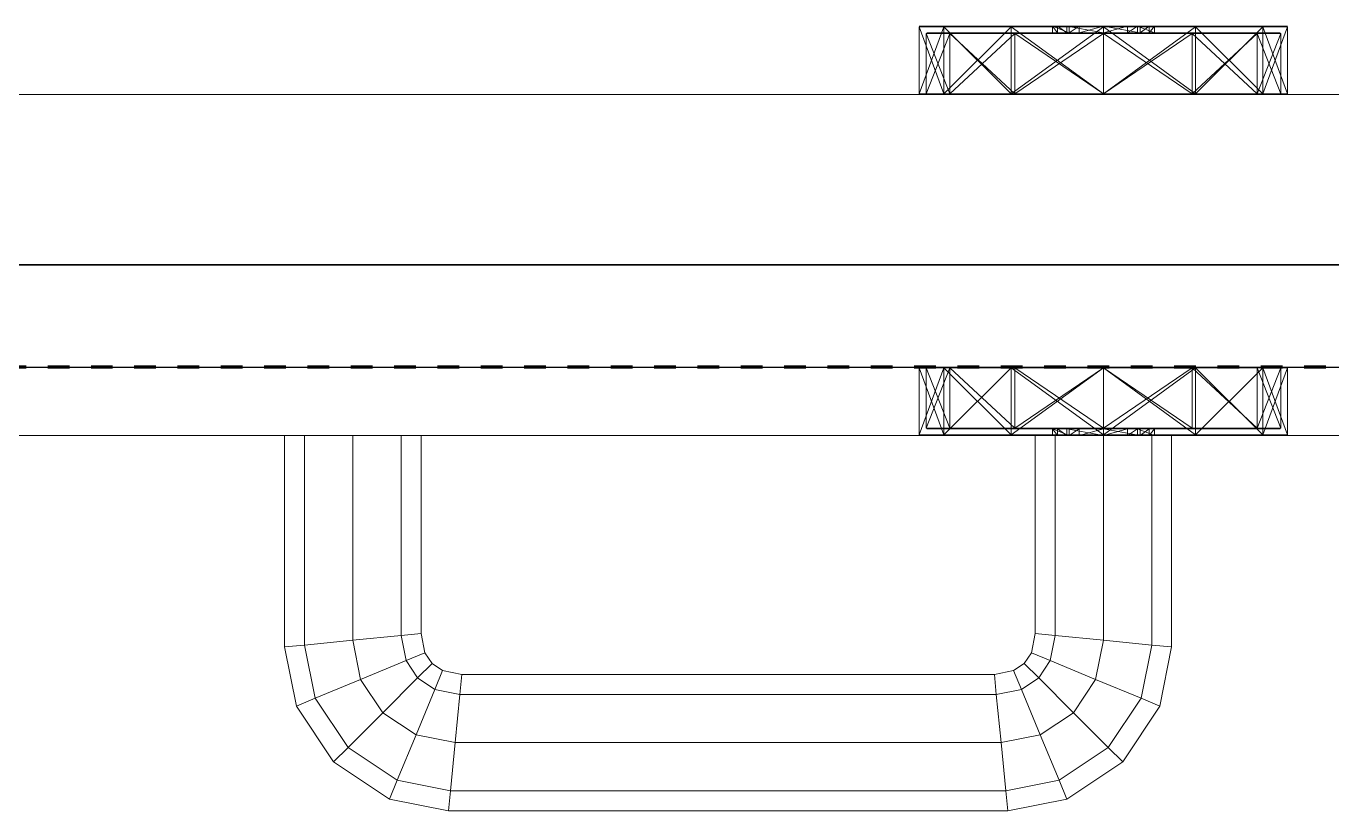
# Model space of a CAD drawing. Header units: millimetres. Extents: x -5300 to 98858, y -5196 to 93886.
# Drawn here: x 4250.1 to 4441.5, y 82420 to 82535 of the extents above; entities that cross this region are included whole.
import ezdxf

# ---------------------------------------------------------------- set-up
doc = ezdxf.new("R2010")
doc.units = ezdxf.units.MM
doc.linetypes.add('Штрих', pattern=[6.35, 3.175, -3.175])
doc.linetypes.add('Штрих_2_', pattern=[6.35, 3.175, -3.175])
for name, color, linetype, lineweight, true_color in [('_Разделитель помещений_', 4, 'Штрих', 70, 0x00ffff), ('Двери', 7, 'Continuous', 18, 0x7f7f7f), ('Стены', 7, 'Continuous', 18, 0x7f7f7f), ('Стены разрез', 7, 'Continuous', 50, 0x7f7f7f)]:
    doc.layers.add(name, color=color, linetype=linetype, lineweight=lineweight, true_color=true_color)

# ---------------------------------------------------------------- blocks, each defined once
blk = doc.blocks.new('СТВ_Перегородка_Кирпич 131732 - СТВ_Перегородка_Кирпич 131732-245685-Подвал')
at = {"layer": 'Стены', "color": 254, "true_color": 0xd4d4d4}
for p, q in [((3470, 82500), (4970, 82500)), ((4970, 82500), (3470, 82500)), ((4970, 82485), (3470, 82485))]:
    blk.add_line(p, q, dxfattribs=at)
at = {"layer": 'Стены разрез', "color": 254, "lineweight": 25, "true_color": 0xd4d4d4}
for p, q in [((150, 82500), (5340, 82500)), ((5355, 82500), (170, 82500)), ((170, 82485), (5355, 82485))]:
    blk.add_line(p, q, dxfattribs=at)
blk = doc.blocks.new('Дп-7 131786 - Дп-7-245723-Подвал')
at = {"layer": 'Двери', "color": 254, "true_color": 0xd4d4d4}
for p, q in [((4384.62, 82535), (4381, 82535)), ((4381, 82535), (4384.62, 82535)), ((4381, 82535), (4394.5, 82535)), ((4384.62, 82534.9), (4381, 82534.9)), ((4381, 82534.9), (4384.62, 82534.9)), ((4381, 82525.1), (4381, 82534.9)), ((4384.62, 82534.9), (4381, 82525.1)), ((4381, 82534.9), (4384.62, 82525.1)), ((4384.62, 82534.9), (4381, 82534.9)), ((4381, 82534.9), (4384.62, 82534.9)), ((4381, 82534.9), (4381, 82525.1)), ((4384.62, 82525.1), (4381, 82534.9)), ((4381, 82525.1), (4384.62, 82534.9)), ((4384.7, 82535), (4381.1, 82535)), ((4381.1, 82535), (4384.7, 82535)), ((4403, 82535), (4381.1, 82535)), ((4403, 82535), (4381.1, 82535)), ((4403, 82535), (4381.1, 82535)), ((4394.5, 82535), (4384.62, 82535)), ((4384.62, 82535), (4394.5, 82535)), ((4384.62, 82535), (4394.5, 82535)), ((4394.5, 82534.9), (4384.62, 82534.9)), ((4394.5, 82534.9), (4384.62, 82534.9)), ((4384.62, 82525.1), (4384.62, 82534.9)), ((4394.5, 82525.1), (4384.62, 82534.9)), ((4394.5, 82534.9), (4384.62, 82525.1)), ((4384.62, 82525.1), (4384.62, 82534.9)), ((4394.5, 82534.9), (4384.62, 82534.9)), ((4394.5, 82534.9), (4384.62, 82534.9)), ((4394.5, 82525.1), (4384.62, 82534.9)), ((4394.5, 82534.9), (4384.62, 82525.1)), ((4384.62, 82534.9), (4384.62, 82525.1)), ((4384.62, 82534.9), (4384.62, 82525.1)), ((4384.7, 82535), (4394.55, 82535)), ((4394.55, 82535), (4384.7, 82535)), ((4400.53, 82535), (4384.7, 82535)), ((4403, 82535), (4384.7, 82535)), ((4384.7, 82535), (4401.28, 82535)), ((4403, 82535), (4384.7, 82535)), ((4403, 82535), (4384.7, 82535)), ((4408, 82535), (4394.5, 82535)), ((4408, 82535), (4394.5, 82535)), ((4421.5, 82535), (4394.5, 82535)), ((4421.5, 82535), (4394.5, 82535)), ((4421.5, 82535), (4394.5, 82535)), ((4394.5, 82535), (4394.5, 82535)), ((4394.5, 82534.9), (4408, 82534.9)), ((4394.5, 82534.9), (4408, 82534.9)), ((4394.5, 82525.1), (4394.5, 82534.9)), ((4394.5, 82525.1), (4408, 82534.9)), ((4408, 82525.1), (4394.5, 82534.9)), ((4394.5, 82525.1), (4394.5, 82534.9)), ((4408, 82534.9), (4394.5, 82534.9)), ((4408, 82534.9), (4394.5, 82534.9)), ((4408, 82525.1), (4394.5, 82534.9)), ((4394.5, 82534.9), (4394.5, 82525.1)), ((4408, 82525.1), (4394.5, 82534.9)), ((4394.5, 82534.9), (4394.5, 82525.1)), ((4394.55, 82535), (4408, 82535)), ((4394.55, 82535), (4408, 82535)), ((4394.55, 82535), (4401.28, 82535)), ((4394.55, 82535), (4402.62, 82535)), ((4403, 82535), (4394.55, 82535)), ((4403, 82535), (4394.55, 82535)), ((4404.46, 82535), (4394.55, 82535)), ((4400.53, 82535), (4403, 82535)), ((4400.53, 82535), (4401.28, 82535)), ((4400.53, 82535), (4400.53, 82534)), ((4400.53, 82535), (4403, 82535)), ((4400.53, 82535), (4403, 82534)), ((4400.53, 82535), (4401.28, 82534)), ((4401.28, 82535), (4402.62, 82535)), ((4401.28, 82535), (4402.62, 82534)), ((4401.28, 82535), (4401.28, 82534)), ((4402.62, 82535), (4408, 82535)), ((4402.62, 82535), (4408, 82535)), ((4402.62, 82535), (4402.62, 82534)), ((4402.62, 82535), (4408, 82534)), ((4403, 82535), (4403, 82534)), ((4403, 82534), (4403, 82535)), ((4403, 82535), (4404.46, 82535)), ((4403, 82535), (4403, 82535)), ((4403, 82535), (4403, 82534)), ((4403, 82535), (4403, 82534)), ((4403, 82535), (4403, 82534)), ((4403, 82535), (4403, 82535)), ((4403, 82534), (4403, 82535)), ((4403, 82534), (4403, 82535)), ((4403, 82534), (4403, 82535)), ((4403, 82534), (4403, 82535)), ((4403, 82534), (4403, 82535)), ((4403, 82534), (4403, 82535)), ((4403, 82534), (4404.46, 82535)), ((4403, 82535), (4403, 82535)), ((4403, 82535), (4403, 82535)), ((4403, 82535), (4403, 82535)), ((4404.46, 82535), (4408, 82535)), ((4404.46, 82534), (4404.46, 82535)), ((4404.46, 82534), (4408, 82535)), ((4404.46, 82535), (4408, 82535)), ((4408, 82535), (4421.45, 82535)), ((4408, 82535), (4421.45, 82535)), ((4408, 82535), (4413.38, 82535)), ((4408, 82535), (4411.54, 82535)), ((4408, 82535), (4408, 82535)), ((4408, 82535), (4413.38, 82535)), ((4408, 82535), (4408, 82534)), ((4408, 82535), (4413.38, 82534)), ((4408, 82534), (4408, 82535)), ((4408, 82534), (4411.54, 82535)), ((4408, 82535), (4408, 82535)), ((4408, 82535), (4411.54, 82535)), ((4408, 82535), (4421.5, 82535)), ((4421.5, 82535), (4408, 82535)), ((4408, 82534.9), (4421.5, 82534.9)), ((4408, 82534.9), (4421.5, 82534.9)), ((4408, 82525.1), (4408, 82534.9)), ((4408, 82525.1), (4421.5, 82534.9)), ((4408, 82525.1), (4408, 82534.9)), ((4408, 82534.9), (4421.5, 82525.1)), ((4421.5, 82534.9), (4408, 82534.9)), ((4421.5, 82534.9), (4408, 82534.9)), ((4408, 82534.9), (4408, 82525.1)), ((4408, 82534.9), (4421.5, 82525.1)), ((4421.5, 82525.1), (4408, 82534.9)), ((4408, 82534.9), (4408, 82525.1)), ((4411.54, 82535), (4413, 82535)), ((4411.54, 82534), (4411.54, 82535)), ((4411.54, 82534), (4413, 82535)), ((4411.54, 82535), (4421.45, 82535)), ((4413, 82534), (4413, 82535)), ((4415.47, 82535), (4413, 82535)), ((4413, 82535), (4413, 82534)), ((4413, 82534), (4413, 82535)), ((4413, 82534), (4413, 82535)), ((4413, 82535), (4413, 82535)), ((4413, 82535), (4421.45, 82535)), ((4413, 82535), (4421.45, 82535)), ((4413, 82535), (4413, 82534)), ((4413, 82535), (4413, 82535)), ((4413, 82535), (4431.3, 82535)), ((4415.47, 82535), (4413, 82535)), ((4431.3, 82535), (4413, 82535)), ((4413, 82535), (4413, 82535)), ((4413, 82535), (4413, 82534)), ((4413, 82535), (4413, 82535)), ((4413, 82535), (4413, 82534)), ((4413, 82535), (4434.9, 82535)), ((4413, 82535), (4415.47, 82534)), ((4413, 82534), (4413, 82535)), ((4413, 82535), (4413, 82535)), ((4413, 82535), (4413, 82534)), ((4413, 82535), (4413, 82534)), ((4413, 82535), (4434.9, 82535)), ((4413, 82535), (4413, 82534)), ((4413, 82535), (4431.3, 82535)), ((4413, 82535), (4434.9, 82535)), ((4413.38, 82535), (4414.72, 82535)), ((4413.38, 82535), (4421.45, 82535)), ((4413.38, 82535), (4413.38, 82534)), ((4414.72, 82535), (4413.38, 82534)), ((4414.72, 82535), (4415.47, 82535)), ((4421.45, 82535), (4414.72, 82535)), ((4414.72, 82535), (4431.3, 82535)), ((4414.72, 82535), (4414.72, 82534)), ((4415.47, 82535), (4414.72, 82534)), ((4415.47, 82535), (4415.47, 82534)), ((4415.47, 82535), (4431.3, 82535)), ((4421.45, 82535), (4431.3, 82535)), ((4421.45, 82535), (4431.3, 82535)), ((4421.5, 82535), (4431.38, 82535)), ((4431.38, 82535), (4421.5, 82535)), ((4421.5, 82535), (4435, 82535)), ((4421.5, 82535), (4431.38, 82535)), ((4421.5, 82535), (4421.5, 82535)), ((4421.5, 82534.9), (4431.38, 82534.9)), ((4421.5, 82534.9), (4431.38, 82534.9)), ((4421.5, 82525.1), (4421.5, 82534.9)), ((4421.5, 82534.9), (4431.38, 82525.1)), ((4421.5, 82525.1), (4421.5, 82534.9)), ((4421.5, 82525.1), (4431.38, 82534.9)), ((4421.5, 82534.9), (4431.38, 82534.9)), ((4431.38, 82534.9), (4421.5, 82534.9)), ((4421.5, 82534.9), (4421.5, 82525.1)), ((4421.5, 82534.9), (4431.38, 82525.1)), ((4431.38, 82534.9), (4421.5, 82525.1)), ((4421.5, 82534.9), (4421.5, 82525.1)), ((4431.3, 82535), (4434.9, 82535)), ((4431.3, 82535), (4434.9, 82535)), ((4431.38, 82535), (4435, 82535)), ((4435, 82535), (4431.38, 82535)), ((4431.38, 82534.9), (4435, 82534.9)), ((4431.38, 82534.9), (4435, 82534.9)), ((4431.38, 82525.1), (4431.38, 82534.9)), ((4431.38, 82525.1), (4435, 82534.9)), ((4431.38, 82525.1), (4431.38, 82534.9)), ((4431.38, 82534.9), (4435, 82525.1)), ((4431.38, 82534.9), (4435, 82534.9)), ((4435, 82534.9), (4431.38, 82534.9)), ((4431.38, 82534.9), (4431.38, 82525.1)), ((4431.38, 82525.1), (4435, 82534.9)), ((4435, 82525.1), (4431.38, 82534.9)), ((4431.38, 82534.9), (4431.38, 82525.1)), ((4435, 82525.1), (4435, 82534.9)), ((4435, 82534.9), (4435, 82525.1)), ((4385.48, 82533.9), (4382, 82533.9)), ((4382, 82533.9), (4385.48, 82533.9)), ((4382, 82533.9), (4382, 82525.1)), ((4385.48, 82533.9), (4382, 82525.1)), ((4382, 82533.9), (4385.48, 82525.1)), ((4385.57, 82534), (4382.1, 82534)), ((4382.1, 82534), (4385.57, 82534)), ((4403, 82534), (4382.1, 82534)), ((4403, 82534), (4382.1, 82534)), ((4403, 82534), (4382.1, 82534)), ((4385.48, 82533.9), (4395, 82533.9)), ((4385.48, 82533.9), (4395, 82533.9)), ((4385.48, 82533.9), (4385.48, 82525.1)), ((4395, 82533.9), (4385.48, 82525.1)), ((4385.48, 82533.9), (4385.48, 82525.1)), ((4385.48, 82533.9), (4395, 82525.1)), ((4395.05, 82534), (4385.57, 82534)), ((4385.57, 82534), (4395.05, 82534)), ((4400.53, 82534), (4385.57, 82534)), ((4403, 82534), (4385.57, 82534)), ((4403, 82534), (4385.57, 82534)), ((4403, 82534), (4385.57, 82534)), ((4401.28, 82534), (4385.57, 82534)), ((4395, 82533.9), (4408, 82533.9)), ((4395, 82533.9), (4408, 82533.9)), ((4395, 82533.9), (4395, 82525.1)), ((4395, 82533.9), (4408, 82525.1)), ((4395, 82533.9), (4395, 82525.1)), ((4395, 82525.1), (4408, 82533.9)), ((4395.05, 82534), (4408, 82534)), ((4395.05, 82534), (4408, 82534)), ((4403, 82534), (4395.05, 82534)), ((4403, 82534), (4395.05, 82534)), ((4402.62, 82534), (4395.05, 82534)), ((4401.28, 82534), (4395.05, 82534)), ((4395.05, 82534), (4404.46, 82534)), ((4400.53, 82534), (4403, 82534)), ((4400.53, 82534), (4401.28, 82534)), ((4400.53, 82534), (4403, 82534)), ((4402.62, 82534), (4401.28, 82534)), ((4402.62, 82534), (4408, 82534)), ((4402.62, 82534), (4408, 82534)), ((4403, 82534), (4404.46, 82534)), ((4403, 82534), (4403, 82534)), ((4403, 82534), (4403, 82534)), ((4403, 82534), (4403, 82534)), ((4403, 82534), (4403, 82534)), ((4403, 82534), (4403, 82534)), ((4408, 82534), (4404.46, 82534)), ((4408, 82534), (4404.46, 82534)), ((4408, 82534), (4420.95, 82534)), ((4408, 82534), (4420.95, 82534)), ((4408, 82534), (4411.54, 82534)), ((4408, 82534), (4413.38, 82534)), ((4408, 82534), (4408, 82534)), ((4408, 82534), (4411.54, 82534)), ((4408, 82534), (4408, 82534)), ((4408, 82534), (4413.38, 82534)), ((4408, 82533.9), (4421, 82533.9)), ((4408, 82533.9), (4421, 82533.9)), ((4408, 82533.9), (4408, 82525.1)), ((4408, 82525.1), (4421, 82533.9)), ((4408, 82533.9), (4408, 82525.1)), ((4408, 82533.9), (4421, 82525.1)), ((4413, 82534), (4411.54, 82534)), ((4420.95, 82534), (4411.54, 82534)), ((4415.47, 82534), (4413, 82534)), ((4420.95, 82534), (4413, 82534)), ((4420.95, 82534), (4413, 82534)), ((4413, 82534), (4413, 82534)), ((4413, 82534), (4430.43, 82534)), ((4413, 82534), (4413, 82534)), ((4415.47, 82534), (4413, 82534)), ((4430.43, 82534), (4413, 82534)), ((4413, 82534), (4413, 82534)), ((4413, 82534), (4433.9, 82534)), ((4413, 82534), (4413, 82534)), ((4413, 82534), (4413, 82534)), ((4413, 82534), (4433.9, 82534)), ((4413, 82534), (4430.43, 82534)), ((4413, 82534), (4433.9, 82534)), ((4413.38, 82534), (4414.72, 82534)), ((4413.38, 82534), (4420.95, 82534)), ((4415.47, 82534), (4414.72, 82534)), ((4414.72, 82534), (4420.95, 82534)), ((4414.72, 82534), (4430.43, 82534)), ((4415.47, 82534), (4430.43, 82534)), ((4420.95, 82534), (4430.43, 82534)), ((4420.95, 82534), (4430.43, 82534)), ((4421, 82533.9), (4430.52, 82533.9)), ((4421, 82533.9), (4430.52, 82533.9)), ((4421, 82533.9), (4421, 82525.1)), ((4421, 82533.9), (4430.52, 82525.1)), ((4421, 82533.9), (4421, 82525.1)), ((4421, 82525.1), (4430.52, 82533.9)), ((4430.43, 82534), (4433.9, 82534)), ((4430.43, 82534), (4433.9, 82534)), ((4430.52, 82533.9), (4434, 82533.9)), ((4430.52, 82533.9), (4434, 82533.9)), ((4430.52, 82533.9), (4430.52, 82525.1)), ((4430.52, 82533.9), (4434, 82525.1)), ((4430.52, 82533.9), (4430.52, 82525.1)), ((4430.52, 82525.1), (4434, 82533.9)), ((4434, 82533.9), (4434, 82525.1)), ((3558, 82525), (4882, 82525)), ((4882, 82525), (3558, 82525)), ((3558, 82525), (4458, 82525)), ((3558, 82525), (4458, 82525)), ((4458, 82525), (3558, 82525)), ((4458, 82525), (3558, 82525)), ((3570, 82525), (4870, 82525)), ((4870, 82525), (3570, 82525)), ((4384.62, 82525.1), (4381, 82525.1)), ((4381, 82525.1), (4384.62, 82525.1)), ((4384.62, 82525.1), (4381, 82525.1)), ((4381, 82525.1), (4384.62, 82525.1)), ((4384.62, 82525), (4381, 82525)), ((4381, 82525), (4384.62, 82525)), ((4394.5, 82525), (4381, 82525)), ((4384.7, 82525), (4381.1, 82525)), ((4381.1, 82525), (4384.7, 82525)), ((4385.4, 82525), (4381.1, 82525)), ((4381.9, 82525), (4381.1, 82525)), ((4381.1, 82525), (4385.4, 82525)), ((4385.4, 82525), (4381.9, 82525)), ((4381.9, 82525), (4385.4, 82525)), ((4385.48, 82525.1), (4382, 82525.1)), ((4382, 82525.1), (4385.48, 82525.1)), ((4384.62, 82525.1), (4394.5, 82525.1)), ((4394.5, 82525.1), (4384.62, 82525.1)), ((4394.5, 82525.1), (4384.62, 82525.1)), ((4394.5, 82525.1), (4384.62, 82525.1)), ((4394.5, 82525), (4384.62, 82525)), ((4384.62, 82525), (4394.5, 82525)), ((4394.5, 82525), (4384.62, 82525)), ((4394.55, 82525), (4384.7, 82525)), ((4384.7, 82525), (4394.55, 82525)), ((4385.4, 82525), (4384.7, 82525)), ((4394.95, 82525), (4384.7, 82525)), ((4385.4, 82525), (4384.7, 82525)), ((4384.7, 82525), (4394.95, 82525)), ((4385.4, 82525), (4394.95, 82525)), ((4385.4, 82525), (4394.95, 82525)), ((4395, 82525.1), (4385.48, 82525.1)), ((4385.48, 82525.1), (4395, 82525.1)), ((4394.5, 82525.1), (4408, 82525.1)), ((4408, 82525.1), (4394.5, 82525.1)), ((4408, 82525.1), (4394.5, 82525.1)), ((4408, 82525.1), (4394.5, 82525.1)), ((4408, 82525), (4394.5, 82525)), ((4394.5, 82525), (4408, 82525)), ((4394.5, 82525), (4394.5, 82525)), ((4394.5, 82525), (4421.5, 82525)), ((4394.5, 82525), (4421.5, 82525)), ((4394.5, 82525), (4421.5, 82525)), ((4394.55, 82525), (4408, 82525)), ((4394.55, 82525), (4408, 82525)), ((4394.95, 82525), (4394.55, 82525)), ((4394.95, 82525), (4394.55, 82525)), ((4394.95, 82525), (4408, 82525)), ((4394.95, 82525), (4408, 82525)), ((4394.95, 82525), (4408, 82525)), ((4394.95, 82525), (4408, 82525)), ((4395, 82525.1), (4408, 82525.1)), ((4395, 82525.1), (4408, 82525.1)), ((4408, 82525.1), (4421.5, 82525.1)), ((4408, 82525.1), (4421, 82525.1)), ((4408, 82525.1), (4421.5, 82525.1)), ((4408, 82525.1), (4421, 82525.1)), ((4408, 82525.1), (4421.5, 82525.1)), ((4421.5, 82525.1), (4408, 82525.1)), ((4408, 82525), (4421.05, 82525)), ((4408, 82525), (4421.45, 82525)), ((4408, 82525), (4421.05, 82525)), ((4408, 82525), (4421.45, 82525)), ((4408, 82525), (4408, 82525)), ((4408, 82525), (4421.05, 82525)), ((4408, 82525), (4408, 82525)), ((4408, 82525), (4421.05, 82525)), ((4408, 82525), (4421.5, 82525)), ((4408, 82525), (4421.5, 82525)), ((4421, 82525.1), (4430.52, 82525.1)), ((4421, 82525.1), (4430.52, 82525.1)), ((4421.05, 82525), (4430.6, 82525)), ((4421.05, 82525), (4430.6, 82525)), ((4421.05, 82525), (4421.45, 82525)), ((4421.05, 82525), (4431.3, 82525)), ((4421.05, 82525), (4421.45, 82525)), ((4421.45, 82525), (4431.3, 82525)), ((4421.45, 82525), (4431.3, 82525)), ((4421.45, 82525), (4430.6, 82525)), ((4421.5, 82525.1), (4431.38, 82525.1)), ((4421.5, 82525.1), (4431.38, 82525.1)), ((4421.5, 82525.1), (4431.38, 82525.1)), ((4431.38, 82525.1), (4421.5, 82525.1)), ((4421.5, 82525), (4431.38, 82525)), ((4431.38, 82525), (4421.5, 82525)), ((4421.5, 82525), (4421.5, 82525)), ((4431.38, 82525), (4421.5, 82525)), ((4435, 82525), (4421.5, 82525)), ((4430.52, 82525.1), (4434, 82525.1)), ((4430.52, 82525.1), (4434, 82525.1)), ((4430.6, 82525), (4434.1, 82525)), ((4430.6, 82525), (4434.1, 82525)), ((4430.6, 82525), (4431.3, 82525)), ((4430.6, 82525), (4434.9, 82525)), ((4430.6, 82525), (4431.3, 82525)), ((4430.6, 82525), (4434.9, 82525)), ((4431.3, 82525), (4434.9, 82525)), ((4431.3, 82525), (4434.9, 82525)), ((4431.38, 82525.1), (4435, 82525.1)), ((4431.38, 82525.1), (4435, 82525.1)), ((4431.38, 82525.1), (4435, 82525.1)), ((4435, 82525.1), (4431.38, 82525.1)), ((4431.38, 82525), (4435, 82525)), ((4435, 82525), (4431.38, 82525)), ((4434.1, 82525), (4434.9, 82525)), ((3460, 82485), (4980, 82485)), ((4980, 82485), (3460, 82485)), ((4970, 82485), (3470, 82485)), ((3470, 82485), (4970, 82485)), ((3558, 82485), (4882, 82485)), ((4882, 82485), (3558, 82485)), ((4458, 82485), (3558, 82485)), ((3558, 82485), (4458, 82485)), ((4458, 82485), (3558, 82485)), ((3558, 82485), (4458, 82485)), ((3560, 82485), (4880, 82485)), ((4880, 82485), (3560, 82485)), ((4384.62, 82485), (4381, 82485)), ((4381, 82485), (4384.62, 82485)), ((4381, 82485), (4394.5, 82485)), ((4384.62, 82484.9), (4381, 82484.9)), ((4381, 82484.9), (4384.62, 82484.9)), ((4381, 82484.9), (4381, 82475.1)), ((4384.62, 82484.9), (4381, 82475.1)), ((4381, 82484.9), (4384.62, 82475.1)), ((4384.62, 82484.9), (4381, 82484.9)), ((4381, 82484.9), (4384.62, 82484.9)), ((4381, 82484.9), (4381, 82475.1)), ((4384.62, 82484.9), (4381, 82475.1)), ((4381, 82484.9), (4384.62, 82475.1)), ((4384.7, 82485), (4381.1, 82485)), ((4381.1, 82485), (4384.7, 82485)), ((4385.4, 82485), (4381.1, 82485)), ((4381.9, 82485), (4381.1, 82485)), ((4381.1, 82485), (4385.4, 82485)), ((4385.4, 82485), (4381.9, 82485)), ((4381.9, 82485), (4385.4, 82485)), ((4385.48, 82484.9), (4382, 82484.9)), ((4382, 82484.9), (4385.48, 82484.9)), ((4382, 82476.1), (4382, 82484.9)), ((4385.48, 82476.1), (4382, 82484.9)), ((4382, 82476.1), (4385.48, 82484.9)), ((4394.5, 82485), (4384.62, 82485)), ((4384.62, 82485), (4394.5, 82485)), ((4384.62, 82485), (4394.5, 82485)), ((4384.62, 82484.9), (4394.5, 82484.9)), ((4384.62, 82484.9), (4394.5, 82484.9)), ((4384.62, 82484.9), (4384.62, 82475.1)), ((4384.62, 82475.1), (4394.5, 82484.9)), ((4384.62, 82484.9), (4384.62, 82475.1)), ((4384.62, 82484.9), (4394.5, 82475.1)), ((4394.5, 82484.9), (4384.62, 82484.9)), ((4384.62, 82484.9), (4394.5, 82484.9)), ((4394.5, 82484.9), (4384.62, 82475.1)), ((4384.62, 82484.9), (4384.62, 82475.1)), ((4384.62, 82484.9), (4384.62, 82475.1)), ((4384.62, 82484.9), (4394.5, 82475.1)), ((4384.7, 82485), (4394.55, 82485)), ((4384.7, 82485), (4394.55, 82485)), ((4385.4, 82485), (4384.7, 82485)), ((4384.7, 82485), (4394.95, 82485)), ((4385.4, 82485), (4384.7, 82485)), ((4384.7, 82485), (4394.95, 82485)), ((4385.4, 82485), (4394.95, 82485)), ((4385.4, 82485), (4394.95, 82485)), ((4385.48, 82484.9), (4395, 82484.9)), ((4395, 82484.9), (4385.48, 82484.9)), ((4385.48, 82476.1), (4385.48, 82484.9)), ((4385.48, 82484.9), (4395, 82476.1)), ((4395, 82476.1), (4385.48, 82484.9)), ((4385.48, 82484.9), (4385.48, 82476.1)), ((4408, 82485), (4394.5, 82485)), ((4408, 82485), (4394.5, 82485)), ((4421.5, 82485), (4394.5, 82485)), ((4421.5, 82485), (4394.5, 82485)), ((4421.5, 82485), (4394.5, 82485)), ((4394.5, 82485), (4394.5, 82485)), ((4394.5, 82484.9), (4408, 82484.9)), ((4394.5, 82484.9), (4408, 82484.9)), ((4394.5, 82475.1), (4394.5, 82484.9)), ((4394.5, 82475.1), (4408, 82484.9)), ((4394.5, 82484.9), (4394.5, 82475.1)), ((4394.5, 82484.9), (4408, 82475.1)), ((4408, 82484.9), (4394.5, 82484.9)), ((4394.5, 82484.9), (4408, 82484.9)), ((4408, 82484.9), (4394.5, 82475.1)), ((4394.5, 82484.9), (4394.5, 82475.1)), ((4394.5, 82484.9), (4394.5, 82475.1)), ((4394.5, 82484.9), (4408, 82475.1)), ((4394.55, 82485), (4408, 82485)), ((4394.55, 82485), (4408, 82485)), ((4394.55, 82485), (4394.95, 82485)), ((4394.95, 82485), (4394.55, 82485)), ((4394.95, 82485), (4408, 82485)), ((4394.95, 82485), (4408, 82485)), ((4394.95, 82485), (4408, 82485)), ((4394.95, 82485), (4408, 82485)), ((4395, 82484.9), (4408, 82484.9)), ((4408, 82484.9), (4395, 82484.9)), ((4395, 82484.9), (4395, 82476.1)), ((4395, 82484.9), (4408, 82476.1)), ((4408, 82484.9), (4395, 82476.1)), ((4395, 82484.9), (4395, 82476.1)), ((4408, 82485), (4421.45, 82485)), ((4408, 82485), (4421.05, 82485)), ((4408, 82485), (4421.05, 82485)), ((4408, 82485), (4421.45, 82485)), ((4408, 82485), (4408, 82485)), ((4408, 82485), (4421.05, 82485)), ((4408, 82485), (4408, 82485)), ((4408, 82485), (4421.05, 82485)), ((4408, 82485), (4421.5, 82485)), ((4421.5, 82485), (4408, 82485)), ((4408, 82484.9), (4421, 82484.9)), ((4408, 82484.9), (4421.5, 82484.9)), ((4408, 82484.9), (4421, 82484.9)), ((4408, 82484.9), (4421.5, 82484.9)), ((4408, 82484.9), (4408, 82476.1)), ((4408, 82484.9), (4421, 82476.1)), ((4408, 82484.9), (4408, 82475.1)), ((4408, 82484.9), (4421.5, 82475.1)), ((4408, 82476.1), (4408, 82484.9)), ((4408, 82476.1), (4421, 82484.9)), ((4408, 82475.1), (4408, 82484.9)), ((4408, 82475.1), (4421.5, 82484.9)), ((4421.5, 82484.9), (4408, 82484.9)), ((4408, 82484.9), (4421.5, 82484.9)), ((4421.5, 82484.9), (4408, 82475.1)), ((4408, 82484.9), (4408, 82475.1)), ((4408, 82484.9), (4408, 82475.1)), ((4408, 82484.9), (4421.5, 82475.1)), ((4421, 82484.9), (4430.52, 82484.9)), ((4421, 82484.9), (4430.52, 82484.9)), ((4421, 82484.9), (4421, 82476.1)), ((4421, 82484.9), (4430.52, 82476.1)), ((4421, 82476.1), (4421, 82484.9)), ((4421, 82484.9), (4430.52, 82476.1)), ((4421.05, 82485), (4430.6, 82485)), ((4421.05, 82485), (4430.6, 82485)), ((4421.45, 82485), (4421.05, 82485)), ((4421.05, 82485), (4431.3, 82485)), ((4421.05, 82485), (4421.45, 82485)), ((4421.45, 82485), (4431.3, 82485)), ((4421.45, 82485), (4431.3, 82485)), ((4421.45, 82485), (4430.6, 82485)), ((4421.5, 82485), (4431.38, 82485)), ((4431.38, 82485), (4421.5, 82485)), ((4421.5, 82485), (4435, 82485)), ((4421.5, 82485), (4431.38, 82485)), ((4421.5, 82485), (4421.5, 82485)), ((4421.5, 82484.9), (4431.38, 82484.9)), ((4421.5, 82484.9), (4431.38, 82484.9)), ((4421.5, 82484.9), (4421.5, 82475.1)), ((4421.5, 82484.9), (4431.38, 82475.1)), ((4421.5, 82475.1), (4421.5, 82484.9)), ((4421.5, 82475.1), (4431.38, 82484.9)), ((4421.5, 82484.9), (4431.38, 82484.9)), ((4421.5, 82484.9), (4431.38, 82484.9)), ((4421.5, 82475.1), (4421.5, 82484.9)), ((4421.5, 82475.1), (4431.38, 82484.9)), ((4421.5, 82484.9), (4421.5, 82475.1)), ((4421.5, 82484.9), (4431.38, 82475.1)), ((4430.52, 82484.9), (4434, 82484.9)), ((4430.52, 82484.9), (4434, 82484.9)), ((4430.52, 82484.9), (4430.52, 82476.1)), ((4430.52, 82484.9), (4434, 82476.1)), ((4430.52, 82476.1), (4430.52, 82484.9)), ((4430.52, 82476.1), (4434, 82484.9)), ((4430.6, 82485), (4434.1, 82485)), ((4430.6, 82485), (4434.1, 82485)), ((4431.3, 82485), (4430.6, 82485)), ((4430.6, 82485), (4434.9, 82485)), ((4430.6, 82485), (4431.3, 82485)), ((4430.6, 82485), (4434.9, 82485)), ((4431.3, 82485), (4434.9, 82485)), ((4431.3, 82485), (4434.9, 82485)), ((4431.38, 82485), (4435, 82485)), ((4435, 82485), (4431.38, 82485)), ((4431.38, 82484.9), (4435, 82484.9)), ((4431.38, 82484.9), (4435, 82484.9)), ((4431.38, 82484.9), (4431.38, 82475.1)), ((4431.38, 82484.9), (4435, 82475.1)), ((4431.38, 82475.1), (4431.38, 82484.9)), ((4431.38, 82475.1), (4435, 82484.9)), ((4431.38, 82484.9), (4435, 82484.9)), ((4435, 82484.9), (4431.38, 82484.9)), ((4431.38, 82475.1), (4431.38, 82484.9)), ((4431.38, 82475.1), (4435, 82484.9)), ((4435, 82475.1), (4431.38, 82484.9)), ((4431.38, 82484.9), (4431.38, 82475.1)), ((4434, 82484.9), (4434, 82476.1)), ((4434.9, 82485), (4434.1, 82485)), ((4435, 82484.9), (4435, 82475.1)), ((4435, 82475.1), (4435, 82484.9)), ((4980, 82475), (3460, 82475)), ((3460, 82475), (4980, 82475)), ((3560, 82475), (4880, 82475)), ((4880, 82475), (3560, 82475)), ((4288, 82444.02), (4288, 82475)), ((4288, 82475), (4290.93, 82475)), ((4290.93, 82475), (4288, 82475)), ((4288, 82475), (4288, 82444.02)), ((4288, 82475), (4290.93, 82475)), ((4290.93, 82475), (4288, 82475)), ((4290.93, 82475), (4290.93, 82444.3)), ((4290.93, 82444.3), (4290.93, 82475)), ((4290.93, 82475), (4298, 82475)), ((4298, 82475), (4290.93, 82475)), ((4290.93, 82444.3), (4290.93, 82475)), ((4290.93, 82475), (4298, 82475)), ((4298, 82475), (4290.93, 82475)), ((4290.93, 82475), (4290.93, 82444.3)), ((4298, 82475), (4305.07, 82475)), ((4305.07, 82475), (4298, 82475)), ((4298, 82475), (4298, 82445)), ((4298, 82445), (4298, 82475)), ((4305.07, 82475), (4298, 82475)), ((4298, 82475), (4298, 82445)), ((4298, 82445), (4298, 82475)), ((4298, 82475), (4305.07, 82475)), ((4305.07, 82475), (4308, 82475)), ((4308, 82475), (4305.07, 82475)), ((4305.07, 82445.7), (4305.07, 82475)), ((4308, 82475), (4305.07, 82475)), ((4305.07, 82475), (4305.07, 82445.7)), ((4305.07, 82445.7), (4305.07, 82475)), ((4305.07, 82475), (4308, 82475)), ((4305.07, 82475), (4305.07, 82445.7)), ((4308, 82445.98), (4308, 82475)), ((4308, 82475), (4308, 82445.98)), ((4384.62, 82475.1), (4381, 82475.1)), ((4381, 82475.1), (4384.62, 82475.1)), ((4384.62, 82475.1), (4381, 82475.1)), ((4381, 82475.1), (4384.62, 82475.1)), ((4384.62, 82475), (4381, 82475)), ((4381, 82475), (4384.62, 82475)), ((4394.5, 82475), (4381, 82475)), ((4384.7, 82475), (4381.1, 82475)), ((4381.1, 82475), (4384.7, 82475)), ((4403, 82475), (4381.1, 82475)), ((4403, 82475), (4381.1, 82475)), ((4403, 82475), (4381.1, 82475)), ((4385.48, 82476.1), (4382, 82476.1)), ((4382, 82476.1), (4385.48, 82476.1)), ((4385.57, 82476), (4382.1, 82476)), ((4382.1, 82476), (4385.57, 82476)), ((4403, 82476), (4382.1, 82476)), ((4403, 82476), (4382.1, 82476)), ((4403, 82476), (4382.1, 82476)), ((4384.62, 82475.1), (4394.5, 82475.1)), ((4384.62, 82475.1), (4394.5, 82475.1)), ((4394.5, 82475.1), (4384.62, 82475.1)), ((4384.62, 82475.1), (4394.5, 82475.1)), ((4394.5, 82475), (4384.62, 82475)), ((4384.62, 82475), (4394.5, 82475)), ((4394.5, 82475), (4384.62, 82475)), ((4394.55, 82475), (4384.7, 82475)), ((4384.7, 82475), (4394.55, 82475)), ((4400.53, 82475), (4384.7, 82475)), ((4403, 82475), (4384.7, 82475)), ((4403, 82475), (4384.7, 82475)), ((4403, 82475), (4384.7, 82475)), ((4401.28, 82475), (4384.7, 82475)), ((4385.48, 82476.1), (4395, 82476.1)), ((4395, 82476.1), (4385.48, 82476.1)), ((4385.57, 82476), (4395.05, 82476)), ((4395.05, 82476), (4385.57, 82476)), ((4400.53, 82476), (4385.57, 82476)), ((4403, 82476), (4385.57, 82476)), ((4385.57, 82476), (4401.28, 82476)), ((4403, 82476), (4385.57, 82476)), ((4403, 82476), (4385.57, 82476)), ((4394.5, 82475.1), (4408, 82475.1)), ((4394.5, 82475.1), (4408, 82475.1)), ((4408, 82475.1), (4394.5, 82475.1)), ((4394.5, 82475.1), (4408, 82475.1)), ((4408, 82475), (4394.5, 82475)), ((4394.5, 82475), (4408, 82475)), ((4394.5, 82475), (4394.5, 82475)), ((4394.5, 82475), (4421.5, 82475)), ((4394.5, 82475), (4421.5, 82475)), ((4394.5, 82475), (4421.5, 82475)), ((4394.55, 82475), (4408, 82475)), ((4394.55, 82475), (4408, 82475)), ((4403, 82475), (4394.55, 82475)), ((4403, 82475), (4394.55, 82475)), ((4402.62, 82475), (4394.55, 82475)), ((4401.28, 82475), (4394.55, 82475)), ((4394.55, 82475), (4404.46, 82475)), ((4395, 82476.1), (4408, 82476.1)), ((4408, 82476.1), (4395, 82476.1)), ((4395.05, 82476), (4408, 82476)), ((4395.05, 82476), (4408, 82476)), ((4395.05, 82476), (4401.28, 82476)), ((4395.05, 82476), (4402.62, 82476)), ((4403, 82476), (4395.05, 82476)), ((4403, 82476), (4395.05, 82476)), ((4404.46, 82476), (4395.05, 82476)), ((4398, 82445.98), (4398, 82475)), ((4398, 82475), (4400.93, 82475)), ((4398, 82475), (4398, 82445.98)), ((4400.93, 82475), (4398, 82475)), ((4400.53, 82476), (4403, 82476)), ((4400.53, 82476), (4401.28, 82476)), ((4400.53, 82476), (4400.53, 82475)), ((4400.53, 82476), (4403, 82476)), ((4400.53, 82476), (4403, 82475)), ((4400.53, 82476), (4401.28, 82475)), ((4400.53, 82475), (4403, 82475)), ((4400.53, 82475), (4401.28, 82475)), ((4400.53, 82475), (4403, 82475)), ((4400.93, 82445.7), (4400.93, 82475)), ((4400.93, 82475), (4408, 82475)), ((4400.93, 82475), (4400.93, 82445.7)), ((4408, 82475), (4400.93, 82475)), ((4400.93, 82475), (4400.93, 82445.7)), ((4400.93, 82445.7), (4400.93, 82475)), ((4401.28, 82476), (4402.62, 82476)), ((4401.28, 82476), (4402.62, 82475)), ((4401.28, 82476), (4401.28, 82475)), ((4402.62, 82475), (4401.28, 82475)), ((4402.62, 82476), (4408, 82476)), ((4402.62, 82476), (4408, 82476)), ((4402.62, 82476), (4402.62, 82475)), ((4402.62, 82476), (4408, 82475)), ((4402.62, 82475), (4408, 82475)), ((4402.62, 82475), (4408, 82475)), ((4403, 82476), (4403, 82475)), ((4403, 82475), (4403, 82476)), ((4403, 82476), (4404.46, 82476)), ((4403, 82476), (4403, 82476)), ((4403, 82476), (4403, 82475)), ((4403, 82476), (4403, 82475)), ((4403, 82476), (4403, 82475)), ((4403, 82476), (4403, 82476)), ((4403, 82475), (4403, 82476)), ((4403, 82475), (4403, 82476)), ((4403, 82475), (4403, 82476)), ((4403, 82475), (4403, 82476)), ((4403, 82475), (4403, 82476)), ((4403, 82475), (4403, 82476)), ((4403, 82475), (4404.46, 82476)), ((4403, 82476), (4403, 82476)), ((4403, 82476), (4403, 82476)), ((4403, 82476), (4403, 82476)), ((4403, 82475), (4404.46, 82475)), ((4403, 82475), (4403, 82475)), ((4403, 82475), (4403, 82475)), ((4403, 82475), (4403, 82475)), ((4403, 82475), (4403, 82475)), ((4403, 82475), (4403, 82475)), ((4404.46, 82476), (4408, 82476)), ((4404.46, 82475), (4404.46, 82476)), ((4404.46, 82475), (4408, 82476)), ((4404.46, 82476), (4408, 82476)), ((4408, 82475), (4404.46, 82475)), ((4408, 82475), (4404.46, 82475)), ((4408, 82476.1), (4421, 82476.1)), ((4408, 82476.1), (4421, 82476.1)), ((4408, 82476), (4420.95, 82476)), ((4408, 82476), (4420.95, 82476)), ((4408, 82476), (4413.38, 82476)), ((4408, 82476), (4411.54, 82476)), ((4408, 82476), (4408, 82476)), ((4408, 82476), (4413.38, 82476)), ((4408, 82476), (4408, 82475)), ((4408, 82476), (4413.38, 82475)), ((4408, 82475), (4408, 82476)), ((4408, 82475), (4411.54, 82476)), ((4408, 82476), (4408, 82476)), ((4408, 82476), (4411.54, 82476)), ((4408, 82475.1), (4421.5, 82475.1)), ((4408, 82475.1), (4421.5, 82475.1)), ((4421.5, 82475.1), (4408, 82475.1)), ((4408, 82475.1), (4421.5, 82475.1)), ((4408, 82475), (4421.45, 82475)), ((4408, 82475), (4421.45, 82475)), ((4408, 82475), (4411.54, 82475)), ((4408, 82475), (4413.38, 82475)), ((4408, 82475), (4408, 82475)), ((4408, 82475), (4411.54, 82475)), ((4408, 82475), (4408, 82475)), ((4408, 82475), (4413.38, 82475)), ((4408, 82475), (4421.5, 82475)), ((4408, 82475), (4421.5, 82475)), ((4408, 82445), (4408, 82475)), ((4408, 82475), (4415.07, 82475)), ((4408, 82475), (4408, 82445)), ((4415.07, 82475), (4408, 82475)), ((4408, 82475), (4408, 82445)), ((4408, 82445), (4408, 82475)), ((4411.54, 82476), (4413, 82476)), ((4411.54, 82475), (4411.54, 82476)), ((4411.54, 82475), (4413, 82476)), ((4411.54, 82476), (4420.95, 82476)), ((4413, 82475), (4411.54, 82475)), ((4421.45, 82475), (4411.54, 82475)), ((4413, 82475), (4413, 82476)), ((4415.47, 82476), (4413, 82476)), ((4413, 82476), (4413, 82475)), ((4413, 82475), (4413, 82476)), ((4413, 82475), (4413, 82476)), ((4413, 82476), (4413, 82476)), ((4413, 82476), (4420.95, 82476)), ((4413, 82476), (4420.95, 82476)), ((4413, 82476), (4413, 82475)), ((4413, 82476), (4413, 82476)), ((4413, 82476), (4430.43, 82476)), ((4415.47, 82476), (4413, 82476)), ((4430.43, 82476), (4413, 82476)), ((4413, 82476), (4413, 82476)), ((4413, 82476), (4413, 82475)), ((4413, 82476), (4413, 82476)), ((4413, 82476), (4413, 82475)), ((4413, 82476), (4433.9, 82476)), ((4413, 82476), (4415.47, 82475)), ((4413, 82475), (4413, 82476)), ((4413, 82476), (4413, 82476)), ((4413, 82476), (4413, 82475)), ((4413, 82476), (4413, 82475)), ((4413, 82476), (4433.9, 82476)), ((4413, 82476), (4413, 82475)), ((4413, 82476), (4430.43, 82476)), ((4413, 82476), (4433.9, 82476)), ((4415.47, 82475), (4413, 82475)), ((4421.45, 82475), (4413, 82475)), ((4421.45, 82475), (4413, 82475)), ((4413, 82475), (4413, 82475)), ((4413, 82475), (4431.3, 82475)), ((4413, 82475), (4413, 82475)), ((4415.47, 82475), (4413, 82475)), ((4431.3, 82475), (4413, 82475)), ((4413, 82475), (4413, 82475)), ((4413, 82475), (4434.9, 82475)), ((4413, 82475), (4413, 82475)), ((4413, 82475), (4413, 82475)), ((4413, 82475), (4434.9, 82475)), ((4413, 82475), (4431.3, 82475)), ((4413, 82475), (4434.9, 82475)), ((4413.38, 82476), (4414.72, 82476)), ((4413.38, 82476), (4420.95, 82476)), ((4413.38, 82476), (4413.38, 82475)), ((4414.72, 82476), (4413.38, 82475)), ((4413.38, 82475), (4414.72, 82475)), ((4413.38, 82475), (4421.45, 82475)), ((4414.72, 82476), (4415.47, 82476)), ((4420.95, 82476), (4414.72, 82476)), ((4414.72, 82476), (4430.43, 82476)), ((4414.72, 82476), (4414.72, 82475)), ((4415.47, 82476), (4414.72, 82475)), ((4415.47, 82475), (4414.72, 82475)), ((4414.72, 82475), (4421.45, 82475)), ((4414.72, 82475), (4431.3, 82475)), ((4415.07, 82444.3), (4415.07, 82475)), ((4415.07, 82475), (4418, 82475)), ((4415.07, 82475), (4415.07, 82444.3)), ((4418, 82475), (4415.07, 82475)), ((4415.07, 82475), (4415.07, 82444.3)), ((4415.07, 82444.3), (4415.07, 82475)), ((4415.47, 82476), (4415.47, 82475)), ((4415.47, 82476), (4430.43, 82476)), ((4415.47, 82475), (4431.3, 82475)), ((4418, 82475), (4418, 82444.02)), ((4418, 82444.02), (4418, 82475)), ((4420.95, 82476), (4430.43, 82476)), ((4420.95, 82476), (4430.43, 82476)), ((4421, 82476.1), (4430.52, 82476.1)), ((4421, 82476.1), (4430.52, 82476.1)), ((4421.45, 82475), (4431.3, 82475)), ((4421.45, 82475), (4431.3, 82475)), ((4421.5, 82475.1), (4431.38, 82475.1)), ((4421.5, 82475.1), (4431.38, 82475.1)), ((4421.5, 82475.1), (4431.38, 82475.1)), ((4421.5, 82475.1), (4431.38, 82475.1)), ((4421.5, 82475), (4431.38, 82475)), ((4431.38, 82475), (4421.5, 82475)), ((4421.5, 82475), (4421.5, 82475)), ((4431.38, 82475), (4421.5, 82475)), ((4435, 82475), (4421.5, 82475)), ((4430.43, 82476), (4433.9, 82476)), ((4430.43, 82476), (4433.9, 82476)), ((4430.52, 82476.1), (4434, 82476.1)), ((4430.52, 82476.1), (4434, 82476.1)), ((4431.3, 82475), (4434.9, 82475)), ((4431.3, 82475), (4434.9, 82475)), ((4431.38, 82475.1), (4435, 82475.1)), ((4431.38, 82475.1), (4435, 82475.1)), ((4431.38, 82475.1), (4435, 82475.1)), ((4435, 82475.1), (4431.38, 82475.1)), ((4431.38, 82475), (4435, 82475)), ((4435, 82475), (4431.38, 82475)), ((4288, 82444.02), (4290.93, 82444.3)), ((4290.93, 82444.3), (4288, 82444.02)), ((4290.93, 82444.3), (4288, 82444.02)), ((4288, 82444.02), (4290.93, 82444.3)), ((4290.93, 82444.3), (4298, 82445)), ((4298, 82445), (4290.93, 82444.3)), ((4298, 82445), (4290.93, 82444.3)), ((4290.93, 82444.3), (4298, 82445)), ((4290.93, 82444.3), (4292.48, 82436.5)), ((4292.48, 82436.5), (4290.93, 82444.3)), ((4292.48, 82436.5), (4290.93, 82444.3)), ((4290.93, 82444.3), (4292.48, 82436.5)), ((4298, 82445), (4305.07, 82445.7)), ((4305.07, 82445.7), (4298, 82445)), ((4298, 82445), (4305.07, 82445.7)), ((4305.07, 82445.7), (4298, 82445)), ((4298, 82445), (4299.14, 82439.26)), ((4299.14, 82439.26), (4298, 82445)), ((4299.14, 82439.26), (4298, 82445)), ((4298, 82445), (4299.14, 82439.26)), ((4305.07, 82445.7), (4308, 82445.98)), ((4308, 82445.98), (4305.07, 82445.7)), ((4305.07, 82445.7), (4308, 82445.98)), ((4308, 82445.98), (4305.07, 82445.7)), ((4305.07, 82445.7), (4305.8, 82442.02)), ((4305.8, 82442.02), (4305.07, 82445.7)), ((4305.8, 82442.02), (4305.07, 82445.7)), ((4305.07, 82445.7), (4305.8, 82442.02)), ((4308, 82445.98), (4308.56, 82443.16)), ((4308.56, 82443.16), (4308, 82445.98)), ((4397.44, 82443.16), (4398, 82445.98)), ((4398, 82445.98), (4397.44, 82443.16)), ((4400.93, 82445.7), (4398, 82445.98)), ((4398, 82445.98), (4400.93, 82445.7)), ((4398, 82445.98), (4400.93, 82445.7)), ((4400.93, 82445.7), (4398, 82445.98)), ((4400.2, 82442.02), (4400.93, 82445.7)), ((4400.93, 82445.7), (4400.2, 82442.02)), ((4400.93, 82445.7), (4400.2, 82442.02)), ((4400.2, 82442.02), (4400.93, 82445.7)), ((4408, 82445), (4400.93, 82445.7)), ((4400.93, 82445.7), (4408, 82445)), ((4400.93, 82445.7), (4408, 82445)), ((4408, 82445), (4400.93, 82445.7)), ((4406.86, 82439.26), (4408, 82445)), ((4408, 82445), (4406.86, 82439.26)), ((4408, 82445), (4406.86, 82439.26)), ((4406.86, 82439.26), (4408, 82445)), ((4415.07, 82444.3), (4408, 82445)), ((4408, 82445), (4415.07, 82444.3)), ((4408, 82445), (4415.07, 82444.3)), ((4415.07, 82444.3), (4408, 82445)), ((4413.52, 82436.5), (4415.07, 82444.3)), ((4415.07, 82444.3), (4413.52, 82436.5)), ((4415.07, 82444.3), (4413.52, 82436.5)), ((4413.52, 82436.5), (4415.07, 82444.3)), ((4418, 82444.02), (4415.07, 82444.3)), ((4415.07, 82444.3), (4418, 82444.02)), ((4415.07, 82444.3), (4418, 82444.02)), ((4418, 82444.02), (4415.07, 82444.3)), ((4289.72, 82435.36), (4288, 82444.02)), ((4288, 82444.02), (4289.72, 82435.36)), ((4305.8, 82442.02), (4308.56, 82443.16)), ((4308.56, 82443.16), (4305.8, 82442.02)), ((4308.56, 82443.16), (4305.8, 82442.02)), ((4305.8, 82442.02), (4308.56, 82443.16)), ((4308.56, 82443.16), (4309.6, 82441.6)), ((4309.6, 82441.6), (4308.56, 82443.16)), ((4396.4, 82441.6), (4397.44, 82443.16)), ((4397.44, 82443.16), (4396.4, 82441.6)), ((4400.2, 82442.02), (4397.44, 82443.16)), ((4397.44, 82443.16), (4400.2, 82442.02)), ((4397.44, 82443.16), (4400.2, 82442.02)), ((4400.2, 82442.02), (4397.44, 82443.16)), ((4418, 82444.02), (4416.28, 82435.36)), ((4416.28, 82435.36), (4418, 82444.02)), ((4299.14, 82439.26), (4305.8, 82442.02)), ((4305.8, 82442.02), (4299.14, 82439.26)), ((4305.8, 82442.02), (4299.14, 82439.26)), ((4299.14, 82439.26), (4305.8, 82442.02)), ((4305.8, 82442.02), (4307.49, 82439.49)), ((4307.49, 82439.49), (4305.8, 82442.02)), ((4307.49, 82439.49), (4305.8, 82442.02)), ((4305.8, 82442.02), (4307.49, 82439.49)), ((4307.49, 82439.49), (4309.6, 82441.6)), ((4309.6, 82441.6), (4307.49, 82439.49)), ((4309.6, 82441.6), (4307.49, 82439.49)), ((4307.49, 82439.49), (4309.6, 82441.6)), ((4309.6, 82441.6), (4311.16, 82440.56)), ((4311.16, 82440.56), (4309.6, 82441.6)), ((4310.02, 82437.8), (4311.16, 82440.56)), ((4311.16, 82440.56), (4310.02, 82437.8)), ((4311.16, 82440.56), (4310.02, 82437.8)), ((4310.02, 82437.8), (4311.16, 82440.56)), ((4311.16, 82440.56), (4313.98, 82440)), ((4313.98, 82440), (4311.16, 82440.56)), ((4392.02, 82440), (4394.84, 82440.56)), ((4394.84, 82440.56), (4392.02, 82440)), ((4394.84, 82440.56), (4396.4, 82441.6)), ((4396.4, 82441.6), (4394.84, 82440.56)), ((4395.98, 82437.8), (4394.84, 82440.56)), ((4394.84, 82440.56), (4395.98, 82437.8)), ((4394.84, 82440.56), (4395.98, 82437.8)), ((4395.98, 82437.8), (4394.84, 82440.56)), ((4398.51, 82439.49), (4396.4, 82441.6)), ((4396.4, 82441.6), (4398.51, 82439.49)), ((4396.4, 82441.6), (4398.51, 82439.49)), ((4398.51, 82439.49), (4396.4, 82441.6)), ((4398.51, 82439.49), (4400.2, 82442.02)), ((4400.2, 82442.02), (4398.51, 82439.49)), ((4400.2, 82442.02), (4398.51, 82439.49)), ((4398.51, 82439.49), (4400.2, 82442.02)), ((4406.86, 82439.26), (4400.2, 82442.02)), ((4400.2, 82442.02), (4406.86, 82439.26)), ((4400.2, 82442.02), (4406.86, 82439.26)), ((4406.86, 82439.26), (4400.2, 82442.02)), ((4292.48, 82436.5), (4299.14, 82439.26)), ((4299.14, 82439.26), (4292.48, 82436.5)), ((4299.14, 82439.26), (4292.48, 82436.5)), ((4292.48, 82436.5), (4299.14, 82439.26)), ((4299.14, 82439.26), (4302.39, 82434.39)), ((4302.39, 82434.39), (4299.14, 82439.26)), ((4302.39, 82434.39), (4299.14, 82439.26)), ((4299.14, 82439.26), (4302.39, 82434.39)), ((4302.39, 82434.39), (4307.49, 82439.49)), ((4307.49, 82439.49), (4302.39, 82434.39)), ((4307.49, 82439.49), (4302.39, 82434.39)), ((4302.39, 82434.39), (4307.49, 82439.49)), ((4307.49, 82439.49), (4310.02, 82437.8)), ((4310.02, 82437.8), (4307.49, 82439.49)), ((4310.02, 82437.8), (4307.49, 82439.49)), ((4307.49, 82439.49), (4310.02, 82437.8)), ((4313.7, 82437.07), (4313.98, 82440)), ((4313.98, 82440), (4313.7, 82437.07)), ((4313.98, 82440), (4313.7, 82437.07)), ((4313.7, 82437.07), (4313.98, 82440)), ((4313.98, 82440), (4392.02, 82440)), ((4392.02, 82440), (4313.98, 82440)), ((4392.3, 82437.07), (4392.02, 82440)), ((4392.02, 82440), (4392.3, 82437.07)), ((4392.02, 82440), (4392.3, 82437.07)), ((4392.3, 82437.07), (4392.02, 82440)), ((4395.98, 82437.8), (4398.51, 82439.49)), ((4398.51, 82439.49), (4395.98, 82437.8)), ((4398.51, 82439.49), (4395.98, 82437.8)), ((4395.98, 82437.8), (4398.51, 82439.49)), ((4403.61, 82434.39), (4398.51, 82439.49)), ((4398.51, 82439.49), (4403.61, 82434.39)), ((4398.51, 82439.49), (4403.61, 82434.39)), ((4403.61, 82434.39), (4398.51, 82439.49)), ((4403.61, 82434.39), (4406.86, 82439.26)), ((4406.86, 82439.26), (4403.61, 82434.39)), ((4406.86, 82439.26), (4403.61, 82434.39)), ((4403.61, 82434.39), (4406.86, 82439.26)), ((4413.52, 82436.5), (4406.86, 82439.26)), ((4406.86, 82439.26), (4413.52, 82436.5)), ((4406.86, 82439.26), (4413.52, 82436.5)), ((4413.52, 82436.5), (4406.86, 82439.26)), ((4289.72, 82435.36), (4292.48, 82436.5)), ((4292.48, 82436.5), (4289.72, 82435.36)), ((4292.48, 82436.5), (4289.72, 82435.36)), ((4289.72, 82435.36), (4292.48, 82436.5)), ((4292.48, 82436.5), (4297.3, 82429.3)), ((4297.3, 82429.3), (4292.48, 82436.5)), ((4297.3, 82429.3), (4292.48, 82436.5)), ((4292.48, 82436.5), (4297.3, 82429.3)), ((4307.26, 82431.14), (4310.02, 82437.8)), ((4310.02, 82437.8), (4307.26, 82431.14)), ((4310.02, 82437.8), (4307.26, 82431.14)), ((4307.26, 82431.14), (4310.02, 82437.8)), ((4310.02, 82437.8), (4313.7, 82437.07)), ((4313.7, 82437.07), (4310.02, 82437.8)), ((4313.7, 82437.07), (4310.02, 82437.8)), ((4310.02, 82437.8), (4313.7, 82437.07)), ((4313, 82430), (4313.7, 82437.07)), ((4313.7, 82437.07), (4313, 82430)), ((4313.7, 82437.07), (4313, 82430)), ((4313, 82430), (4313.7, 82437.07)), ((4313.7, 82437.07), (4392.3, 82437.07)), ((4392.3, 82437.07), (4313.7, 82437.07)), ((4392.3, 82437.07), (4313.7, 82437.07)), ((4313.7, 82437.07), (4392.3, 82437.07)), ((4392.3, 82437.07), (4395.98, 82437.8)), ((4395.98, 82437.8), (4392.3, 82437.07)), ((4395.98, 82437.8), (4392.3, 82437.07)), ((4392.3, 82437.07), (4395.98, 82437.8)), ((4393, 82430), (4392.3, 82437.07)), ((4392.3, 82437.07), (4393, 82430)), ((4392.3, 82437.07), (4393, 82430)), ((4393, 82430), (4392.3, 82437.07)), ((4398.74, 82431.14), (4395.98, 82437.8)), ((4395.98, 82437.8), (4398.74, 82431.14)), ((4395.98, 82437.8), (4398.74, 82431.14)), ((4398.74, 82431.14), (4395.98, 82437.8)), ((4408.7, 82429.3), (4413.52, 82436.5)), ((4413.52, 82436.5), (4408.7, 82429.3)), ((4413.52, 82436.5), (4408.7, 82429.3)), ((4408.7, 82429.3), (4413.52, 82436.5)), ((4416.28, 82435.36), (4413.52, 82436.5)), ((4413.52, 82436.5), (4416.28, 82435.36)), ((4413.52, 82436.5), (4416.28, 82435.36)), ((4416.28, 82435.36), (4413.52, 82436.5)), ((4295.18, 82427.18), (4289.72, 82435.36)), ((4289.72, 82435.36), (4295.18, 82427.18)), ((4416.28, 82435.36), (4410.82, 82427.18)), ((4410.82, 82427.18), (4416.28, 82435.36)), ((4297.3, 82429.3), (4302.39, 82434.39)), ((4302.39, 82434.39), (4297.3, 82429.3)), ((4302.39, 82434.39), (4297.3, 82429.3)), ((4297.3, 82429.3), (4302.39, 82434.39)), ((4302.39, 82434.39), (4307.26, 82431.14)), ((4307.26, 82431.14), (4302.39, 82434.39)), ((4307.26, 82431.14), (4302.39, 82434.39)), ((4302.39, 82434.39), (4307.26, 82431.14)), ((4398.74, 82431.14), (4403.61, 82434.39)), ((4403.61, 82434.39), (4398.74, 82431.14)), ((4403.61, 82434.39), (4398.74, 82431.14)), ((4398.74, 82431.14), (4403.61, 82434.39)), ((4408.7, 82429.3), (4403.61, 82434.39)), ((4403.61, 82434.39), (4408.7, 82429.3)), ((4403.61, 82434.39), (4408.7, 82429.3)), ((4408.7, 82429.3), (4403.61, 82434.39)), ((4304.5, 82424.48), (4307.26, 82431.14)), ((4307.26, 82431.14), (4304.5, 82424.48)), ((4307.26, 82431.14), (4304.5, 82424.48)), ((4304.5, 82424.48), (4307.26, 82431.14)), ((4307.26, 82431.14), (4313, 82430)), ((4313, 82430), (4307.26, 82431.14)), ((4313, 82430), (4307.26, 82431.14)), ((4307.26, 82431.14), (4313, 82430)), ((4393, 82430), (4398.74, 82431.14)), ((4398.74, 82431.14), (4393, 82430)), ((4398.74, 82431.14), (4393, 82430)), ((4393, 82430), (4398.74, 82431.14)), ((4401.5, 82424.48), (4398.74, 82431.14)), ((4398.74, 82431.14), (4401.5, 82424.48)), ((4398.74, 82431.14), (4401.5, 82424.48)), ((4401.5, 82424.48), (4398.74, 82431.14)), ((4295.18, 82427.18), (4297.3, 82429.3)), ((4297.3, 82429.3), (4295.18, 82427.18)), ((4297.3, 82429.3), (4295.18, 82427.18)), ((4295.18, 82427.18), (4297.3, 82429.3)), ((4297.3, 82429.3), (4304.5, 82424.48)), ((4304.5, 82424.48), (4297.3, 82429.3)), ((4304.5, 82424.48), (4297.3, 82429.3)), ((4297.3, 82429.3), (4304.5, 82424.48)), ((4312.3, 82422.93), (4313, 82430)), ((4313, 82430), (4312.3, 82422.93)), ((4313, 82430), (4312.3, 82422.93)), ((4312.3, 82422.93), (4313, 82430)), ((4313, 82430), (4393, 82430)), ((4393, 82430), (4313, 82430)), ((4393, 82430), (4313, 82430)), ((4313, 82430), (4393, 82430)), ((4393.7, 82422.93), (4393, 82430)), ((4393, 82430), (4393.7, 82422.93)), ((4393, 82430), (4393.7, 82422.93)), ((4393.7, 82422.93), (4393, 82430)), ((4401.5, 82424.48), (4408.7, 82429.3)), ((4408.7, 82429.3), (4401.5, 82424.48)), ((4408.7, 82429.3), (4401.5, 82424.48)), ((4401.5, 82424.48), (4408.7, 82429.3)), ((4410.82, 82427.18), (4408.7, 82429.3)), ((4408.7, 82429.3), (4410.82, 82427.18)), ((4408.7, 82429.3), (4410.82, 82427.18)), ((4410.82, 82427.18), (4408.7, 82429.3)), ((4303.36, 82421.72), (4295.18, 82427.18)), ((4295.18, 82427.18), (4303.36, 82421.72)), ((4410.82, 82427.18), (4402.64, 82421.72)), ((4402.64, 82421.72), (4410.82, 82427.18)), ((4303.36, 82421.72), (4304.5, 82424.48)), ((4304.5, 82424.48), (4303.36, 82421.72)), ((4304.5, 82424.48), (4303.36, 82421.72)), ((4303.36, 82421.72), (4304.5, 82424.48)), ((4304.5, 82424.48), (4312.3, 82422.93)), ((4312.3, 82422.93), (4304.5, 82424.48)), ((4312.3, 82422.93), (4304.5, 82424.48)), ((4304.5, 82424.48), (4312.3, 82422.93)), ((4393.7, 82422.93), (4401.5, 82424.48)), ((4401.5, 82424.48), (4393.7, 82422.93)), ((4401.5, 82424.48), (4393.7, 82422.93)), ((4393.7, 82422.93), (4401.5, 82424.48)), ((4402.64, 82421.72), (4401.5, 82424.48)), ((4401.5, 82424.48), (4402.64, 82421.72)), ((4401.5, 82424.48), (4402.64, 82421.72)), ((4402.64, 82421.72), (4401.5, 82424.48)), ((4312.02, 82420), (4303.36, 82421.72)), ((4303.36, 82421.72), (4312.02, 82420)), ((4312.02, 82420), (4312.3, 82422.93)), ((4312.3, 82422.93), (4312.02, 82420)), ((4312.3, 82422.93), (4312.02, 82420)), ((4312.02, 82420), (4312.3, 82422.93)), ((4312.3, 82422.93), (4393.7, 82422.93)), ((4393.7, 82422.93), (4312.3, 82422.93)), ((4393.7, 82422.93), (4312.3, 82422.93)), ((4312.3, 82422.93), (4393.7, 82422.93)), ((4393.98, 82420), (4393.7, 82422.93)), ((4393.7, 82422.93), (4393.98, 82420)), ((4393.7, 82422.93), (4393.98, 82420)), ((4393.98, 82420), (4393.7, 82422.93)), ((4402.64, 82421.72), (4393.98, 82420)), ((4393.98, 82420), (4402.64, 82421.72)), ((4393.98, 82420), (4312.02, 82420)), ((4312.02, 82420), (4393.98, 82420))]:
    blk.add_line(p, q, dxfattribs=at)
blk = doc.blocks.new('Дп-7 131786 - Дп-7 131786-245727-Подвал')
blk.add_blockref('Дп-7 131786 - Дп-7-245723-Подвал', (0, 0))

msp = doc.modelspace()

# ---------------------------------------------------------------- linework, layer by layer
at = {"layer": '_Разделитель помещений_', "color": 131, "linetype": 'Штрих_2_', "true_color": 0xaaffff}
msp.add_line((5355, 82485), (170, 82485), dxfattribs=at)

# ---------------------------------------------------------------- block references
at = {"layer": 'Двери', "color": 254, "true_color": 0xd4d4d4}
msp.add_blockref('Дп-7 131786 - Дп-7 131786-245727-Подвал', (0, 0), dxfattribs=at)
at = {"layer": 'Стены', "color": 254, "true_color": 0xd4d4d4}
msp.add_blockref('СТВ_Перегородка_Кирпич 131732 - СТВ_Перегородка_Кирпич 131732-245685-Подвал', (0, 0), dxfattribs=at)

doc.saveas('drawing.dxf')
